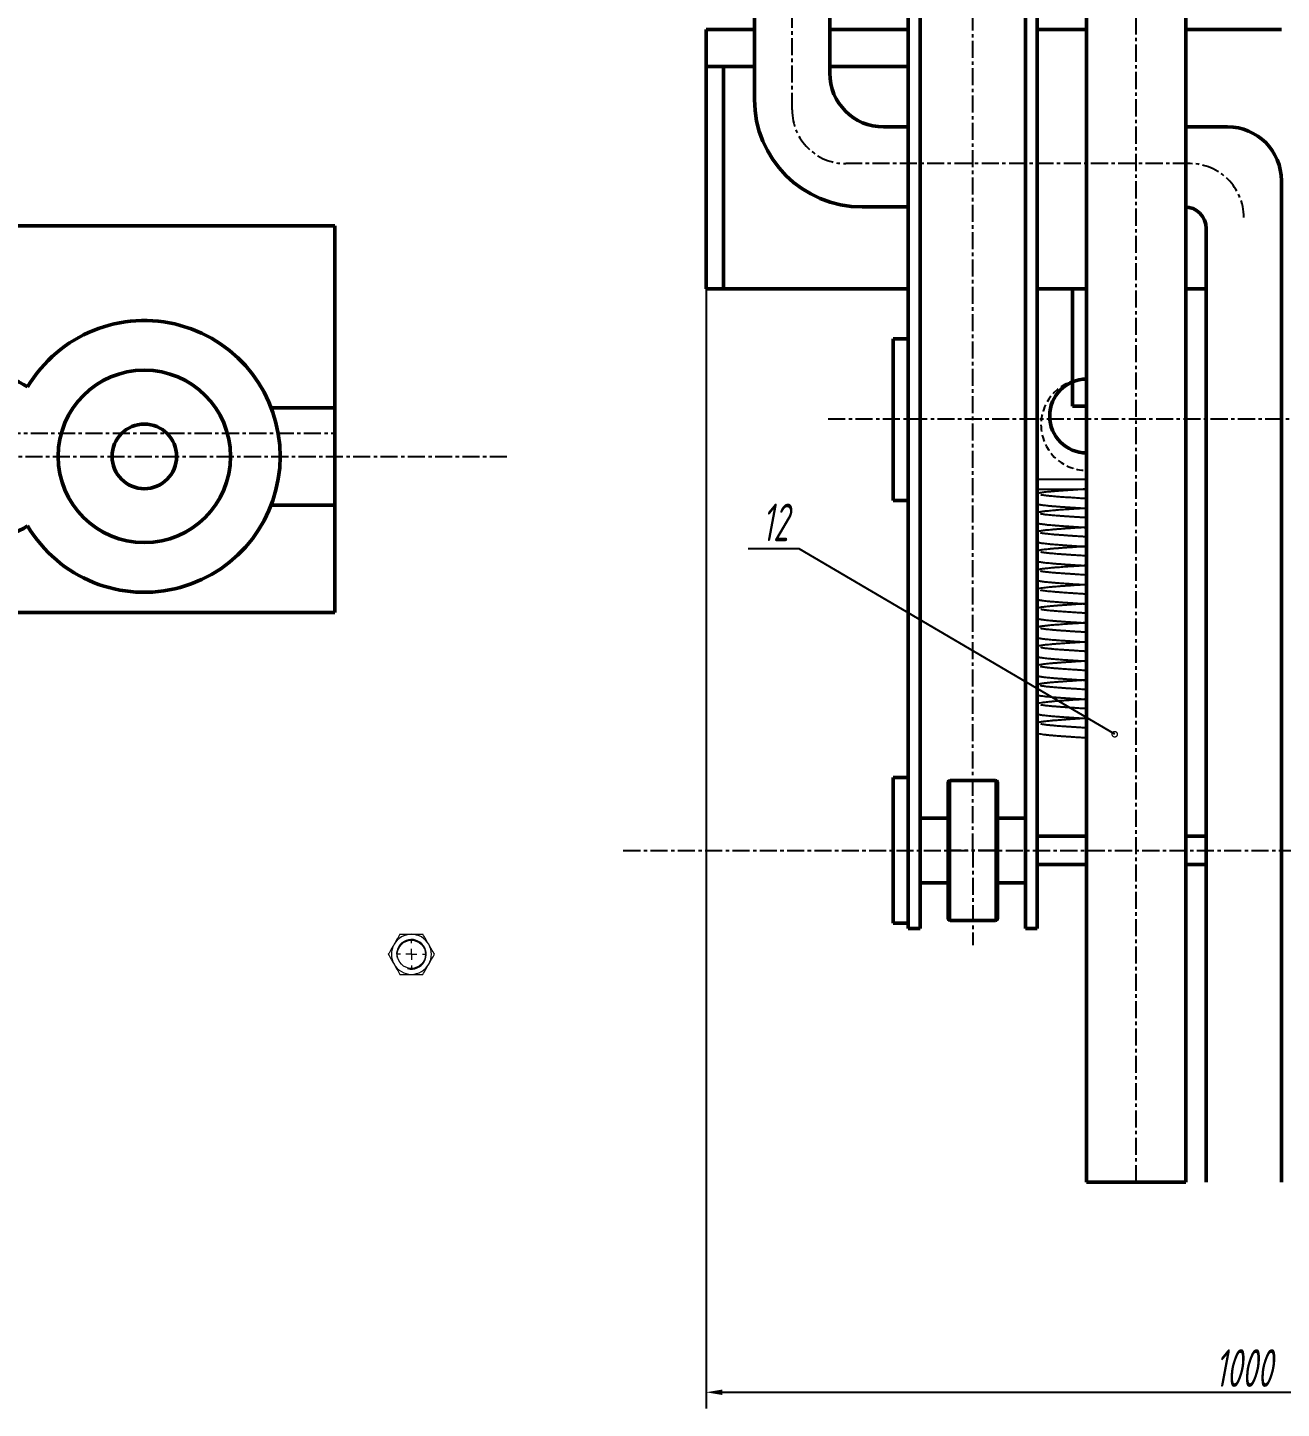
# Model space of a CAD drawing. Header units: millimetres. Extents: x 1573 to 2762, y 56 to 897.
# Drawn here: x 2359.7 to 2592.8, y 390.7 to 647.4 of the extents above; entities that cross this region are included whole.
import ezdxf
from ezdxf import colors
from ezdxf.entities.mleader import LeaderData, LeaderLine
from ezdxf.math import Vec2, Vec3

# ---------------------------------------------------------------- set-up
doc = ezdxf.new("R2010")
doc.units = ezdxf.units.MM
doc.header["$LTSCALE"] = 0.1
for name, pattern in [('CENTER', [50.8, 31.75, -6.35, 6.35, -6.35]), ('DASHED', [19.05, 12.7, -6.35]), ('PHANTOM', [63.5, 31.75, -6.35, 6.35, -6.35, 6.35, -6.35])]:
    doc.linetypes.add(name, pattern=pattern)
for name, color, linetype, lineweight in [('双点划线', 5, 'PHANTOM', 25), ('点画线', 1, 'CENTER', 25), ('粗实线', 7, 'Continuous', 50), ('细实线', 3, 'Continuous', 25), ('虚线', 2, 'DASHED', 25)]:
    doc.layers.add(name, color=color, linetype=linetype, lineweight=lineweight)
doc.styles.add('字母数字', font='gbeitc.shx', dxfattribs={"width": 0.7, "height": 7})
doc.dimstyles.new('线性', dxfattribs={"dimtxt": 7, "dimasz": 3, "dimexe": 3, "dimexo": 0, "dimgap": 1, "dimtad": 1, "dimdec": 0, "dimlfac": 5, "dimdsep": 46, "dimtxsty": '字母数字', "dimcen": 2.5, "dimadec": 0, "dimazin": 0, "dimtfac": 1, "dimtdec": 0, "dimtmove": 0, "dimatfit": 3, "dimfxl": 1, "dimarcsym": 0})

# ---------------------------------------------------------------- blocks, each defined once
blk = doc.blocks.new('SW_CENTERMARKSYMBOL_0')
at = {"color": 0, "linetype": 'Continuous', "lineweight": 0}
for p, q in [((0, 25), (0, 32.5)), ((-25, 0), (-32.5, 0)), ((0, 0), (-12.5, 0)), ((0, 0), (0, 12.5)), ((0, 0), (0, -12.5)), ((0, 0), (12.5, 0)), ((25, 0), (32.5, 0)), ((0, -25), (0, -32.5))]:
    blk.add_line(p, q, dxfattribs=at)
blk = doc.blocks.new('*D265')
at = {"layer": 'Defpoints', "color": 0, "transparency": 16777216}
for p in [(2485.85, 598.82), (2685.85, 598.82), (2685.85, 393.7)]:
    blk.add_point(p, dxfattribs=at)
at = {"layer": '细实线', "color": 0, "lineweight": -2, "transparency": 16777216}
for p, q in [((2485.85, 598.82), (2485.85, 390.7)), ((2685.85, 598.82), (2685.85, 390.7)), ((2488.85, 393.7), (2682.85, 393.7))]:
    blk.add_line(p, q, dxfattribs=at)
at = {"layer": '细实线', "color": 0, "transparency": 16777216}
for points in [[(2488.85, 394.2), (2488.85, 393.2), (2485.85, 393.7)], [(2682.85, 394.2), (2682.85, 393.2), (2685.85, 393.7)]]:
    blk.add_solid(points, dxfattribs=at)
at = {"layer": '细实线', "color": 0, "transparency": 16777216, "insert": (2585.85, 398.2), "char_height": 7, "attachment_point": 5, "style": '字母数字'}
blk.add_mtext('1000', dxfattribs=at)
blk = doc.blocks.new('_DotSmall')
at = {"color": 0, "linetype": 'ByBlock', "lineweight": 15, "const_width": 0.5}
blk.add_lwpolyline([(-0.0625, 0, 1), (0.0625, 0, 1)], format="xyb", close=True, dxfattribs=at)

msp = doc.modelspace()

# ---------------------------------------------------------------- linework, layer by layer
at = {"color": 7, "linetype": 'Continuous', "lineweight": 50}
for p, q in [((2530.85, 507), (2530.85, 481.84)), ((2539.63, 507.42), (2531.27, 507.42)), ((2540.05, 507), (2540.05, 481.84)), ((2531.27, 481.42), (2539.63, 481.42))]:
    msp.add_line(p, q, dxfattribs=at)
at = {"color": 8, "linetype": 'Continuous', "lineweight": 25}
for p, q in [((2531.27, 507.42), (2531.27, 481.42)), ((2539.63, 507.42), (2539.63, 481.42))]:
    msp.add_line(p, q, dxfattribs=at)
at = {"color": 7, "linetype": 'Continuous', "lineweight": 15}
msp.add_circle((2431.05, 475.11), 2.62, dxfattribs=at)
at = {"color": 7, "linetype": 'Continuous', "lineweight": 50}
for centre, start, end in [((2531.27, 507), 90, 180), ((2539.63, 507), 0, 90), ((2531.27, 481.84), 180, 270), ((2539.63, 481.84), 270, 0)]:
    msp.add_arc(centre, 0.42, start, end, dxfattribs=at)
at = {"color": 7, "linetype": 'Continuous', "lineweight": 15}
for start, end in [(90, 150), (30, 90), (150, 210), (330, 30), (210, 270), (270, 330)]:
    msp.add_arc((2431.05, 475.11), 3.72, start, end, dxfattribs=at)
at = {"color": 7, "linetype": 'Continuous', "lineweight": 0}
msp.add_arc((2431.05, 475.11), 2.75, 255, 195, dxfattribs=at)
at = {"color": 2, "linetype": 'Continuous', "lineweight": 25}
for points in [[(2547.59, 563.38), (2547.54, 563.38), (2547.49, 563.37), (2547.45, 563.36)], [(2547.45, 561.59), (2547.49, 561.59), (2547.54, 561.58), (2547.59, 561.58)], [(2556.56, 561.58), (2556.58, 561.58), (2556.6, 561.58), (2556.62, 561.58)], [(2556.56, 515.38), (2556.58, 515.38), (2556.6, 515.38), (2556.62, 515.38)]]:
    msp.add_open_spline(points, degree=3, dxfattribs=at)
for points, knots in [([(2556.62, 563.38), (2556.35, 563.38), (2555.83, 563.38), (2555.09, 563.38), (2554.31, 563.38), (2553.51, 563.38), (2552.78, 563.38), (2552.19, 563.38), (2551.74, 563.38), (2551.36, 563.38), (2551.03, 563.38), (2550.71, 563.38), (2550.37, 563.38), (2550, 563.38), (2549.61, 563.38), (2549.2, 563.38), (2548.83, 563.38), (2548.49, 563.38), (2548.2, 563.38), (2547.95, 563.38), (2547.75, 563.38), (2547.62, 563.38), (2547.6, 563.38), (2547.59, 563.38)], [0, 0, 0, 0, 0.0570786, 0.1099741, 0.1589442, 0.2260445, 0.2856692, 0.3278986, 0.3652546, 0.3977387, 0.4253508, 0.4525965, 0.4848292, 0.5220607, 0.5642951, 0.6115327, 0.6637707, 0.7111266, 0.7619554, 0.8162583, 0.8740339, 0.9352816, 1, 1, 1, 1]), ([(2556.54, 561.58), (2556.31, 561.57), (2555.88, 561.54), (2555.25, 561.5), (2554.64, 561.46), (2554.02, 561.42), (2553.37, 561.38), (2552.69, 561.33), (2552, 561.28), (2551.29, 561.23), (2550.58, 561.17), (2549.92, 561.11), (2549.32, 561.06), (2548.82, 561), (2548.41, 560.95), (2548.09, 560.9), (2547.83, 560.85), (2547.63, 560.8), (2547.52, 560.77), (2547.45, 560.75), (2547.45, 560.75)], [0, 0, 0, 0, 0.0158143, 0.0310222, 0.0456127, 0.0606029, 0.0768282, 0.0943031, 0.1130438, 0.1330509, 0.1543222, 0.1768647, 0.1991841, 0.2198384, 0.2388298, 0.2561577, 0.2718211, 0.2858207, 0.2988815, 0.2995407, 0.2995407, 0.2995407, 0.2995407]), ([(2547.59, 561.58), (2547.6, 561.58), (2547.61, 561.58), (2547.71, 561.58), (2547.86, 561.58), (2548.04, 561.58), (2548.24, 561.58), (2548.48, 561.58), (2548.74, 561.58), (2549.01, 561.58), (2549.27, 561.58), (2549.52, 561.58), (2549.78, 561.58), (2550.09, 561.58), (2550.46, 561.58), (2550.91, 561.58), (2551.45, 561.58), (2552.03, 561.58), (2552.66, 561.58), (2553.32, 561.58), (2554.04, 561.58), (2554.84, 561.58), (2555.69, 561.58), (2556.27, 561.58), (2556.56, 561.58)], [0, 0, 0, 0, 0.056014, 0.108639, 0.157873, 0.203716, 0.246167, 0.285225, 0.327616, 0.365125, 0.39775, 0.425493, 0.452836, 0.485187, 0.522555, 0.564948, 0.612388, 0.664865, 0.712393, 0.763345, 0.817919, 0.876177, 0.936996, 1, 1, 1, 1]), ([(2556.62, 559.81), (2556.53, 559.81), (2556.36, 559.82), (2556.07, 559.84), (2555.72, 559.86), (2555.29, 559.89), (2554.78, 559.92), (2554.23, 559.96), (2553.65, 560), (2553.07, 560.04), (2552.46, 560.08), (2551.86, 560.12), (2551.31, 560.16), (2550.76, 560.21), (2550.21, 560.25), (2549.72, 560.3), (2549.32, 560.34), (2549.04, 560.37), (2548.85, 560.4), (2548.71, 560.42), (2548.57, 560.44), (2548.43, 560.46), (2548.28, 560.48), (2548.17, 560.5), (2548.1, 560.52), (2548.09, 560.52), (2548.09, 560.52)], [0.7010962, 0.7010962, 0.7010962, 0.7010962, 0.7073203, 0.7136295, 0.7219953, 0.7324154, 0.7448868, 0.7594066, 0.7730699, 0.7881507, 0.8046448, 0.8216121, 0.8375658, 0.8524901, 0.8729436, 0.891087, 0.9069258, 0.920466, 0.928219, 0.9349606, 0.9425805, 0.9525473, 0.9648342, 0.9794014, 0.9912658, 1, 1, 1, 1]), ([(2547.45, 558.84), (2547.45, 558.84), (2547.5, 558.82), (2547.6, 558.79), (2547.73, 558.76), (2547.83, 558.74), (2547.9, 558.72), (2548.03, 558.7), (2548.22, 558.67), (2548.53, 558.63), (2548.92, 558.58), (2549.44, 558.52), (2550.05, 558.46), (2550.73, 558.4), (2551.45, 558.35), (2552.19, 558.29), (2552.95, 558.24), (2553.71, 558.19), (2554.46, 558.14), (2555.11, 558.1), (2555.61, 558.07), (2555.97, 558.04), (2556.26, 558.03), (2556.47, 558.01), (2556.58, 558.01), (2556.62, 558)], [0.4077428, 0.4077428, 0.4077428, 0.4077428, 0.4078648, 0.4172353, 0.4246153, 0.4300915, 0.4351067, 0.4407669, 0.4540167, 0.4698324, 0.4882068, 0.5091348, 0.5317376, 0.5537907, 0.5751884, 0.5959379, 0.6160452, 0.6355126, 0.6543423, 0.6722247, 0.6824009, 0.6909352, 0.6978283, 0.7030809, 0.705977, 0.705977, 0.705977, 0.705977]), ([(2556.37, 558.02), (2556.3, 558.02), (2556.13, 558), (2555.83, 557.99), (2555.45, 557.96), (2554.99, 557.93), (2554.45, 557.9), (2553.83, 557.86), (2553.19, 557.81), (2552.54, 557.77), (2551.93, 557.73), (2551.27, 557.68), (2550.61, 557.63), (2549.99, 557.57), (2549.49, 557.52), (2549.09, 557.48), (2548.78, 557.45), (2548.56, 557.42), (2548.4, 557.4), (2548.26, 557.37), (2548.09, 557.35), (2547.9, 557.31), (2547.7, 557.27), (2547.55, 557.23), (2547.47, 557.2), (2547.45, 557.2)], [0, 0, 0, 0, 0.0049748, 0.0120888, 0.0212713, 0.0325246, 0.0458513, 0.0612541, 0.0787361, 0.0948977, 0.1121608, 0.128675, 0.1515243, 0.1720688, 0.190303, 0.2062219, 0.2198203, 0.2310926, 0.2369553, 0.2442829, 0.2532594, 0.2639067, 0.2762537, 0.290079, 0.2951228, 0.2951228, 0.2951228, 0.2951228]), ([(2556.62, 556.26), (2556.49, 556.27), (2556.09, 556.29), (2555.47, 556.33), (2554.75, 556.38), (2554.04, 556.42), (2553.3, 556.47), (2552.53, 556.52), (2551.75, 556.58), (2551.06, 556.63), (2550.49, 556.68), (2550.03, 556.72), (2549.57, 556.77), (2549.13, 556.81), (2548.75, 556.86), (2548.47, 556.9), (2548.29, 556.93), (2548.18, 556.96), (2548.11, 556.97), (2548.07, 556.98), (2548.07, 556.98), (2548.07, 556.98)], [0.7043422, 0.7043422, 0.7043422, 0.7043422, 0.7141143, 0.7331912, 0.7492057, 0.7666778, 0.7856036, 0.8059764, 0.8277878, 0.8510318, 0.8673168, 0.88333, 0.8984813, 0.9195868, 0.9387583, 0.9559979, 0.9713094, 0.9804518, 0.9887456, 0.9964786, 1, 1, 1, 1]), ([(2547.45, 555.29), (2547.48, 555.28), (2547.59, 555.25), (2547.81, 555.19), (2548.11, 555.14), (2548.42, 555.09), (2548.77, 555.04), (2549.15, 555), (2549.63, 554.95), (2550.2, 554.9), (2550.87, 554.84), (2551.57, 554.79), (2552.25, 554.74), (2552.89, 554.69), (2553.59, 554.65), (2554.31, 554.6), (2555.01, 554.55), (2555.62, 554.52), (2556.15, 554.48), (2556.47, 554.46), (2556.62, 554.45), (2556.62, 554.45)], [0.402821, 0.402821, 0.402821, 0.402821, 0.4102423, 0.4288636, 0.4469737, 0.4649217, 0.4798809, 0.4965088, 0.5148038, 0.5347628, 0.5563812, 0.5796551, 0.5960963, 0.6132749, 0.6309104, 0.6503389, 0.6674882, 0.6823635, 0.694968, 0.7053037, 0.7056231, 0.7056231, 0.7056231, 0.7056231]), ([(2556.37, 554.47), (2556.34, 554.47), (2556.21, 554.46), (2555.95, 554.44), (2555.52, 554.42), (2554.99, 554.38), (2554.31, 554.34), (2553.54, 554.29), (2552.75, 554.24), (2552.01, 554.18), (2551.27, 554.13), (2550.56, 554.07), (2549.88, 554.01), (2549.31, 553.96), (2548.82, 553.9), (2548.39, 553.85), (2548.07, 553.79), (2547.82, 553.75), (2547.64, 553.7), (2547.52, 553.67), (2547.46, 553.65), (2547.45, 553.65)], [0, 0, 0, 0, 0.0018005, 0.0090031, 0.0192508, 0.0322658, 0.0480508, 0.0688988, 0.0895661, 0.1093917, 0.1283753, 0.1523722, 0.1748716, 0.1958713, 0.2157044, 0.2355105, 0.2554202, 0.2674354, 0.2795148, 0.2916708, 0.2939246, 0.2939246, 0.2939246, 0.2939246]), ([(2556.62, 552.71), (2556.61, 552.71), (2556.55, 552.71), (2556.41, 552.72), (2556.16, 552.74), (2555.82, 552.76), (2555.38, 552.79), (2554.84, 552.82), (2554.22, 552.86), (2553.52, 552.91), (2552.79, 552.96), (2552.06, 553.01), (2551.4, 553.06), (2550.75, 553.11), (2550.13, 553.16), (2549.56, 553.22), (2549.08, 553.27), (2548.7, 553.32), (2548.4, 553.36), (2548.22, 553.4), (2548.13, 553.41), (2548.09, 553.43), (2548.1, 553.42), (2548.1, 553.42)], [0.7034258, 0.7034258, 0.7034258, 0.7034258, 0.7042571, 0.7080295, 0.7133548, 0.7218514, 0.7326435, 0.7457282, 0.7611027, 0.7780968, 0.7987401, 0.8185255, 0.8374524, 0.8555226, 0.8782799, 0.8995152, 0.9194419, 0.9392274, 0.959025, 0.978805, 0.9886848, 0.9985201, 1, 1, 1, 1]), ([(2547.45, 551.74), (2547.49, 551.73), (2547.58, 551.7), (2547.76, 551.66), (2547.99, 551.61), (2548.29, 551.56), (2548.67, 551.51), (2549.14, 551.45), (2549.73, 551.39), (2550.34, 551.34), (2550.95, 551.29), (2551.51, 551.24), (2552.15, 551.2), (2552.86, 551.15), (2553.62, 551.09), (2554.32, 551.05), (2554.95, 551.01), (2555.5, 550.97), (2555.98, 550.94), (2556.34, 550.92), (2556.55, 550.91), (2556.62, 550.9)], [0.4013003, 0.4013003, 0.4013003, 0.4013003, 0.4106521, 0.4238916, 0.4388919, 0.4556486, 0.4741578, 0.4944173, 0.5164302, 0.5401983, 0.5570054, 0.5735056, 0.5890772, 0.6106955, 0.63024, 0.6477167, 0.6631314, 0.6764895, 0.6877993, 0.6972975, 0.7025798, 0.7025798, 0.7025798, 0.7025798]), ([(2556.37, 550.92), (2556.35, 550.92), (2556.25, 550.91), (2556.08, 550.9), (2555.89, 550.89), (2555.72, 550.88), (2555.53, 550.87), (2555.26, 550.85), (2554.89, 550.83), (2554.44, 550.8), (2553.94, 550.76), (2553.41, 550.73), (2552.82, 550.69), (2552.17, 550.64), (2551.46, 550.59), (2550.75, 550.54), (2550.07, 550.48), (2549.45, 550.42), (2548.93, 550.36), (2548.5, 550.31), (2548.18, 550.26), (2547.94, 550.22), (2547.76, 550.18), (2547.61, 550.15), (2547.51, 550.12), (2547.45, 550.1), (2547.45, 550.1)], [0, 0, 0, 0, 0.001203, 0.0073297, 0.0118728, 0.0151669, 0.019599, 0.0256368, 0.0350025, 0.0464726, 0.0589001, 0.072113, 0.0861134, 0.1047226, 0.12457, 0.1456626, 0.1680079, 0.1907333, 0.211861, 0.2313219, 0.2491184, 0.2621573, 0.2741293, 0.2850334, 0.295513, 0.2966725, 0.2966725, 0.2966725, 0.2966725]), ([(2556.62, 549.16), (2556.6, 549.16), (2556.49, 549.17), (2556.24, 549.18), (2555.85, 549.21), (2555.38, 549.23), (2554.85, 549.27), (2554.27, 549.31), (2553.62, 549.35), (2552.91, 549.4), (2552.19, 549.45), (2551.5, 549.5), (2550.9, 549.55), (2550.39, 549.59), (2549.95, 549.63), (2549.6, 549.66), (2549.33, 549.69), (2549.11, 549.72), (2548.94, 549.74), (2548.79, 549.76), (2548.65, 549.78), (2548.51, 549.8), (2548.36, 549.82), (2548.22, 549.85), (2548.13, 549.86), (2548.09, 549.87), (2548.09, 549.87), (2548.09, 549.87)], [0.7011502, 0.7011502, 0.7011502, 0.7011502, 0.702443, 0.7094594, 0.7186146, 0.7309816, 0.7431847, 0.7574365, 0.7737331, 0.7920699, 0.8123183, 0.83203, 0.8502572, 0.8670035, 0.8822716, 0.8960633, 0.9064304, 0.915775, 0.9240991, 0.9314041, 0.9381232, 0.946783, 0.9577776, 0.9710755, 0.986594, 0.9975353, 1, 1, 1, 1]), ([(2547.45, 548.19), (2547.5, 548.17), (2547.6, 548.14), (2547.74, 548.11), (2547.86, 548.08), (2548, 548.06), (2548.19, 548.02), (2548.46, 547.98), (2548.82, 547.94), (2549.3, 547.88), (2549.89, 547.83), (2550.56, 547.77), (2551.27, 547.71), (2552.01, 547.66), (2552.77, 547.6), (2553.48, 547.55), (2554.14, 547.51), (2554.74, 547.47), (2555.29, 547.44), (2555.77, 547.41), (2556.14, 547.38), (2556.41, 547.37), (2556.55, 547.36), (2556.62, 547.35), (2556.62, 547.35)], [0.4053225, 0.4053225, 0.4053225, 0.4053225, 0.4148949, 0.4230499, 0.42893, 0.4385056, 0.4500842, 0.46366, 0.4815028, 0.5019086, 0.5244686, 0.5467672, 0.5684082, 0.5893959, 0.6097363, 0.6294332, 0.644732, 0.6596232, 0.6735248, 0.6851034, 0.6943082, 0.7001669, 0.7043791, 0.7047607, 0.7047607, 0.7047607, 0.7047607]), ([(2556.37, 547.37), (2556.36, 547.37), (2556.27, 547.36), (2556.08, 547.35), (2555.76, 547.33), (2555.37, 547.31), (2554.92, 547.28), (2554.43, 547.25), (2553.92, 547.21), (2553.36, 547.18), (2552.76, 547.14), (2552.14, 547.09), (2551.46, 547.04), (2550.78, 546.99), (2550.13, 546.93), (2549.6, 546.88), (2549.21, 546.84), (2548.94, 546.81), (2548.74, 546.79), (2548.58, 546.77), (2548.43, 546.75), (2548.27, 546.73), (2548.09, 546.7), (2547.91, 546.66), (2547.73, 546.63), (2547.58, 546.59), (2547.49, 546.56), (2547.45, 546.55)], [0, 0, 0, 0, 0.0005717, 0.0062565, 0.013792, 0.0233964, 0.0350713, 0.0463847, 0.0591406, 0.0733416, 0.0889901, 0.1060497, 0.1229264, 0.1463195, 0.1674116, 0.1861944, 0.2026607, 0.2123497, 0.2210054, 0.2286265, 0.2353821, 0.2436159, 0.2540965, 0.2634531, 0.2741134, 0.2860942, 0.2951293, 0.2951293, 0.2951293, 0.2951293]), ([(2547.45, 544.64), (2547.49, 544.63), (2547.58, 544.6), (2547.73, 544.56), (2547.92, 544.52), (2548.14, 544.48), (2548.39, 544.44), (2548.69, 544.4), (2549.06, 544.36), (2549.51, 544.31), (2550.05, 544.26), (2550.7, 544.21), (2551.37, 544.15), (2552.03, 544.1), (2552.66, 544.06), (2553.31, 544.02), (2553.97, 543.97), (2554.59, 543.93), (2555.15, 543.9), (2555.65, 543.86), (2556.09, 543.84), (2556.41, 543.82), (2556.58, 543.81), (2556.62, 543.8)], [0.4028273, 0.4028273, 0.4028273, 0.4028273, 0.4125724, 0.423767, 0.4347698, 0.4482823, 0.4616411, 0.4762064, 0.4924409, 0.5103411, 0.529905, 0.5511302, 0.5740142, 0.5901945, 0.6071109, 0.6247418, 0.6416566, 0.6569877, 0.6707373, 0.6829071, 0.6934989, 0.7025145, 0.7056619, 0.7056619, 0.7056619, 0.7056619]), ([(2556.62, 545.61), (2556.55, 545.61), (2556.3, 545.63), (2555.83, 545.66), (2555.22, 545.7), (2554.54, 545.74), (2553.83, 545.79), (2553.08, 545.84), (2552.3, 545.89), (2551.51, 545.95), (2550.84, 546), (2550.28, 546.05), (2549.84, 546.09), (2549.41, 546.13), (2549.01, 546.18), (2548.66, 546.22), (2548.4, 546.26), (2548.24, 546.29), (2548.15, 546.31), (2548.08, 546.33), (2548.07, 546.33), (2548.07, 546.33)], [0.7043939, 0.7043939, 0.7043939, 0.7043939, 0.7093162, 0.7228324, 0.7378194, 0.7542675, 0.7721721, 0.7915279, 0.8123305, 0.834572, 0.858244, 0.8745925, 0.8902286, 0.9050025, 0.9255395, 0.9441379, 0.9608034, 0.9755438, 0.9843069, 0.9922221, 1, 1, 1, 1]), ([(2556.37, 543.82), (2556.35, 543.82), (2556.26, 543.81), (2556.07, 543.8), (2555.76, 543.78), (2555.35, 543.76), (2554.82, 543.72), (2554.22, 543.68), (2553.58, 543.64), (2552.88, 543.59), (2552.18, 543.55), (2551.5, 543.49), (2550.88, 543.45), (2550.27, 543.4), (2549.68, 543.34), (2549.14, 543.29), (2548.6, 543.22), (2548.07, 543.15), (2547.68, 543.07), (2547.5, 543.02), (2547.45, 543)], [0, 0, 0, 0, 0.0011744, 0.0064684, 0.0133486, 0.0236994, 0.0363368, 0.0512633, 0.0681005, 0.0847265, 0.1047488, 0.1239281, 0.1422657, 0.1597629, 0.1817795, 0.2022967, 0.2220534, 0.2518254, 0.2819107, 0.2939193, 0.2939193, 0.2939193, 0.2939193]), ([(2556.62, 542.06), (2556.59, 542.06), (2556.5, 542.06), (2556.32, 542.08), (2556.07, 542.09), (2555.75, 542.11), (2555.37, 542.14), (2554.89, 542.17), (2554.31, 542.2), (2553.66, 542.25), (2553.02, 542.29), (2552.42, 542.33), (2551.74, 542.38), (2551.03, 542.44), (2550.31, 542.5), (2549.71, 542.55), (2549.21, 542.61), (2548.8, 542.65), (2548.5, 542.7), (2548.29, 542.73), (2548.18, 542.75), (2548.12, 542.76), (2548.09, 542.77), (2548.1, 542.77), (2548.1, 542.77)], [0.7034269, 0.7034269, 0.7034269, 0.7034269, 0.7057538, 0.7101883, 0.7162191, 0.7238454, 0.7330661, 0.7438797, 0.7589546, 0.7758793, 0.792535, 0.808642, 0.8242002, 0.8488995, 0.8720731, 0.8937245, 0.9139005, 0.9336703, 0.9534628, 0.9683113, 0.9831483, 0.9905605, 0.9979414, 1, 1, 1, 1]), ([(2547.45, 541.09), (2547.47, 541.08), (2547.56, 541.06), (2547.71, 541.02), (2547.93, 540.97), (2548.21, 540.92), (2548.57, 540.87), (2549.02, 540.81), (2549.58, 540.76), (2550.17, 540.7), (2550.76, 540.65), (2551.31, 540.61), (2551.95, 540.56), (2552.67, 540.51), (2553.44, 540.46), (2554.16, 540.41), (2554.81, 540.37), (2555.38, 540.33), (2555.85, 540.3), (2556.22, 540.28), (2556.46, 540.26), (2556.59, 540.26), (2556.62, 540.25)], [0.4011735, 0.4011735, 0.4011735, 0.4011735, 0.4076534, 0.4204772, 0.4350535, 0.4513881, 0.4694782, 0.4893198, 0.5109112, 0.5342546, 0.5507973, 0.5675881, 0.583487, 0.6055922, 0.6256212, 0.6435834, 0.659484, 0.6733269, 0.6851158, 0.6931662, 0.7001415, 0.7023931, 0.7023931, 0.7023931, 0.7023931]), ([(2556.37, 540.27), (2556.29, 540.26), (2556.15, 540.26), (2555.95, 540.24), (2555.78, 540.23), (2555.6, 540.22), (2555.38, 540.21), (2555.08, 540.19), (2554.73, 540.17), (2554.27, 540.14), (2553.7, 540.1), (2553.03, 540.05), (2552.34, 540.01), (2551.63, 539.95), (2550.92, 539.9), (2550.23, 539.84), (2549.59, 539.78), (2549.04, 539.73), (2548.59, 539.67), (2548.23, 539.62), (2547.95, 539.57), (2547.72, 539.53), (2547.58, 539.49), (2547.48, 539.46), (2547.45, 539.45)], [0, 0, 0, 0, 0.0053304, 0.0104373, 0.0139766, 0.0178377, 0.0233043, 0.0303768, 0.0390559, 0.0489374, 0.0647913, 0.0818732, 0.1001867, 0.1197352, 0.1405247, 0.162564, 0.1854391, 0.2069594, 0.2268129, 0.2450039, 0.2615343, 0.2764037, 0.2896652, 0.2966406, 0.2966406, 0.2966406, 0.2966406]), ([(2556.62, 538.51), (2556.57, 538.51), (2556.42, 538.52), (2556.17, 538.54), (2555.82, 538.56), (2555.41, 538.58), (2554.92, 538.61), (2554.35, 538.65), (2553.75, 538.69), (2553.13, 538.73), (2552.53, 538.77), (2551.93, 538.82), (2551.37, 538.86), (2550.88, 538.9), (2550.38, 538.94), (2549.91, 538.98), (2549.47, 539.03), (2549.13, 539.06), (2548.9, 539.09), (2548.72, 539.12), (2548.59, 539.14), (2548.46, 539.15), (2548.34, 539.17), (2548.24, 539.19), (2548.15, 539.21), (2548.1, 539.22), (2548.09, 539.22), (2548.09, 539.22)], [0.7011711, 0.7011711, 0.7011711, 0.7011711, 0.7046279, 0.7118485, 0.7196748, 0.7295568, 0.7414921, 0.7554768, 0.7715061, 0.7864233, 0.8027553, 0.8197933, 0.8358693, 0.8509141, 0.8649292, 0.8840232, 0.9008134, 0.9153028, 0.9274959, 0.9343517, 0.9417064, 0.9514013, 0.9601986, 0.9702878, 0.9816499, 0.9933414, 1, 1, 1, 1]), ([(2547.45, 537.54), (2547.45, 537.54), (2547.51, 537.52), (2547.61, 537.49), (2547.74, 537.46), (2547.83, 537.44), (2547.94, 537.42), (2548.11, 537.39), (2548.37, 537.35), (2548.72, 537.3), (2549.18, 537.25), (2549.75, 537.19), (2550.4, 537.13), (2551.1, 537.07), (2551.83, 537.02), (2552.59, 536.96), (2553.35, 536.91), (2554.11, 536.86), (2554.78, 536.82), (2555.32, 536.79), (2555.72, 536.76), (2556.06, 536.74), (2556.33, 536.72), (2556.51, 536.71), (2556.6, 536.7), (2556.62, 536.7)], [0.4053263, 0.4053263, 0.4053263, 0.4053263, 0.4059979, 0.4152937, 0.4225981, 0.4280085, 0.4330771, 0.4451552, 0.4598154, 0.4770503, 0.4968512, 0.5190975, 0.5415505, 0.5633469, 0.5844907, 0.6049842, 0.6248318, 0.6440403, 0.6626132, 0.6740036, 0.6837445, 0.6918366, 0.698281, 0.7030786, 0.7047709, 0.7047709, 0.7047709, 0.7047709]), ([(2556.37, 536.72), (2556.34, 536.72), (2556.24, 536.71), (2556.02, 536.7), (2555.69, 536.68), (2555.28, 536.65), (2554.78, 536.62), (2554.2, 536.58), (2553.6, 536.54), (2552.98, 536.5), (2552.36, 536.46), (2551.76, 536.41), (2551.2, 536.37), (2550.7, 536.33), (2550.2, 536.29), (2549.71, 536.25), (2549.27, 536.2), (2548.92, 536.16), (2548.67, 536.13), (2548.51, 536.11), (2548.38, 536.09), (2548.23, 536.07), (2548.06, 536.04), (2547.86, 536.01), (2547.67, 535.96), (2547.53, 535.92), (2547.46, 535.9), (2547.45, 535.9)], [0, 0, 0, 0, 0.0016855, 0.0076181, 0.0155739, 0.0255985, 0.037694, 0.0518637, 0.0681117, 0.0832438, 0.099825, 0.1170255, 0.133244, 0.1484398, 0.1626112, 0.1819406, 0.1989561, 0.2136511, 0.2260203, 0.2320427, 0.2380604, 0.2456666, 0.2549296, 0.2658737, 0.2785299, 0.2923617, 0.2951534, 0.2951534, 0.2951534, 0.2951534]), ([(2547.45, 533.99), (2547.45, 533.99), (2547.52, 533.97), (2547.64, 533.93), (2547.85, 533.88), (2548.08, 533.84), (2548.32, 533.8), (2548.61, 533.76), (2548.96, 533.72), (2549.39, 533.68), (2549.92, 533.62), (2550.54, 533.57), (2551.19, 533.52), (2551.82, 533.47), (2552.43, 533.43), (2553.12, 533.38), (2553.86, 533.33), (2554.6, 533.28), (2555.27, 533.24), (2555.85, 533.2), (2556.29, 533.17), (2556.54, 533.16), (2556.62, 533.15)], [0.4028923, 0.4028923, 0.4028923, 0.4028923, 0.403449, 0.4176417, 0.4315083, 0.4450891, 0.458422, 0.4725897, 0.4884291, 0.5059354, 0.5251042, 0.5459333, 0.5684233, 0.5843419, 0.6009964, 0.6183858, 0.6391096, 0.6576109, 0.6738354, 0.687786, 0.6994659, 0.7056414, 0.7056414, 0.7056414, 0.7056414]), ([(2556.62, 534.96), (2556.62, 534.96), (2556.37, 534.97), (2555.84, 535.01), (2555.09, 535.05), (2554.34, 535.1), (2553.61, 535.15), (2552.85, 535.2), (2552.07, 535.26), (2551.28, 535.32), (2550.53, 535.38), (2549.87, 535.44), (2549.32, 535.49), (2548.89, 535.54), (2548.57, 535.59), (2548.34, 535.62), (2548.2, 535.65), (2548.12, 535.67), (2548.07, 535.68), (2548.07, 535.68), (2548.07, 535.68)], [0.7042929, 0.7042929, 0.7042929, 0.7042929, 0.7045862, 0.7221913, 0.7424195, 0.759297, 0.7776287, 0.7974089, 0.8186338, 0.8412965, 0.8653865, 0.8892237, 0.911125, 0.9310873, 0.9491118, 0.9652055, 0.9793778, 0.9877647, 0.9954857, 1, 1, 1, 1]), ([(2556.37, 533.17), (2556.36, 533.17), (2556.26, 533.16), (2556.05, 533.15), (2555.7, 533.13), (2555.25, 533.1), (2554.71, 533.06), (2554.09, 533.02), (2553.44, 532.98), (2552.81, 532.94), (2552.21, 532.9), (2551.54, 532.85), (2550.82, 532.79), (2550.11, 532.73), (2549.5, 532.67), (2548.99, 532.62), (2548.54, 532.57), (2548.18, 532.51), (2547.89, 532.46), (2547.65, 532.41), (2547.52, 532.37), (2547.45, 532.35), (2547.45, 532.35)], [0, 0, 0, 0, 0.0004918, 0.0067409, 0.0152746, 0.0260943, 0.0392018, 0.0546001, 0.0715499, 0.0880683, 0.1040474, 0.1194869, 0.1440115, 0.1670377, 0.1885654, 0.2086629, 0.228435, 0.2482937, 0.2632736, 0.278351, 0.2935418, 0.293973, 0.293973, 0.293973, 0.293973]), ([(2556.62, 531.41), (2556.62, 531.41), (2556.56, 531.41), (2556.43, 531.42), (2556.21, 531.43), (2555.91, 531.45), (2555.5, 531.48), (2554.99, 531.51), (2554.39, 531.55), (2553.75, 531.59), (2553.05, 531.64), (2552.35, 531.69), (2551.66, 531.74), (2551.05, 531.78), (2550.44, 531.83), (2549.87, 531.89), (2549.34, 531.94), (2548.9, 531.99), (2548.55, 532.04), (2548.29, 532.08), (2548.16, 532.11), (2548.1, 532.12), (2548.1, 532.12), (2548.1, 532.12)], [0.703443, 0.703443, 0.703443, 0.703443, 0.7038683, 0.7075402, 0.712683, 0.7194218, 0.7296134, 0.7420994, 0.7568766, 0.7736857, 0.7904138, 0.810548, 0.8298244, 0.848242, 0.8657997, 0.8878691, 0.908416, 0.9281717, 0.9479578, 0.9677484, 0.9875193, 0.9949253, 1, 1, 1, 1]), ([(2547.45, 530.44), (2547.46, 530.44), (2547.53, 530.41), (2547.66, 530.38), (2547.87, 530.33), (2548.14, 530.28), (2548.48, 530.23), (2548.91, 530.18), (2549.44, 530.12), (2550, 530.07), (2550.57, 530.02), (2551.11, 529.97), (2551.75, 529.92), (2552.48, 529.87), (2553.26, 529.82), (2554, 529.77), (2554.66, 529.73), (2555.25, 529.69), (2555.76, 529.66), (2556.2, 529.63), (2556.47, 529.61), (2556.61, 529.6), (2556.62, 529.6)], [0.4012674, 0.4012674, 0.4012674, 0.4012674, 0.4049227, 0.4173818, 0.431546, 0.4474672, 0.465144, 0.4845751, 0.5057585, 0.5286925, 0.5449603, 0.561849, 0.578082, 0.6006865, 0.621212, 0.6396676, 0.6560596, 0.6703926, 0.6826707, 0.6929833, 0.7015988, 0.7025606, 0.7025606, 0.7025606, 0.7025606]), ([(2556.37, 529.62), (2556.32, 529.62), (2556.2, 529.61), (2556.02, 529.6), (2555.84, 529.59), (2555.67, 529.58), (2555.44, 529.56), (2555.12, 529.54), (2554.71, 529.51), (2554.24, 529.48), (2553.73, 529.45), (2553.15, 529.41), (2552.5, 529.37), (2551.8, 529.32), (2551.09, 529.26), (2550.39, 529.21), (2549.74, 529.15), (2549.16, 529.09), (2548.69, 529.04), (2548.31, 528.98), (2548.01, 528.93), (2547.77, 528.89), (2547.6, 528.85), (2547.49, 528.81), (2547.45, 528.8)], [0, 0, 0, 0, 0.0031348, 0.0088032, 0.0128877, 0.0162802, 0.0211766, 0.0291719, 0.0394809, 0.0514399, 0.0641863, 0.077718, 0.095739, 0.1149964, 0.1354953, 0.1572407, 0.1801081, 0.2020252, 0.222275, 0.2408585, 0.2577769, 0.2730319, 0.286623, 0.2966182, 0.2966182, 0.2966182, 0.2966182]), ([(2547.45, 526.89), (2547.48, 526.88), (2547.56, 526.86), (2547.68, 526.82), (2547.79, 526.8), (2547.9, 526.78), (2548.06, 526.75), (2548.28, 526.71), (2548.55, 526.67), (2548.87, 526.63), (2549.26, 526.59), (2549.73, 526.54), (2550.29, 526.49), (2550.93, 526.44), (2551.66, 526.38), (2552.41, 526.33), (2553.12, 526.28), (2553.78, 526.23), (2554.39, 526.19), (2554.97, 526.16), (2555.5, 526.12), (2555.92, 526.1), (2556.24, 526.08), (2556.46, 526.06), (2556.58, 526.06), (2556.62, 526.05)], [0.4053105, 0.4053105, 0.4053105, 0.4053105, 0.4111361, 0.4193703, 0.425659, 0.4305838, 0.4420501, 0.4560988, 0.4691932, 0.4839331, 0.5003149, 0.5182511, 0.5362884, 0.5582379, 0.5795335, 0.6001796, 0.6201798, 0.6357198, 0.6508511, 0.6655443, 0.678528, 0.6891374, 0.6961661, 0.7015478, 0.7047532, 0.7047532, 0.7047532, 0.7047532]), ([(2556.62, 527.86), (2556.56, 527.86), (2556.43, 527.87), (2556.19, 527.88), (2555.87, 527.9), (2555.47, 527.93), (2555.02, 527.96), (2554.53, 527.99), (2554.02, 528.02), (2553.46, 528.06), (2552.87, 528.1), (2552.26, 528.14), (2551.59, 528.19), (2550.91, 528.24), (2550.28, 528.3), (2549.77, 528.35), (2549.4, 528.38), (2549.14, 528.41), (2548.95, 528.44), (2548.8, 528.46), (2548.66, 528.47), (2548.52, 528.49), (2548.39, 528.52), (2548.28, 528.53), (2548.18, 528.55), (2548.12, 528.57), (2548.08, 528.57), (2548.09, 528.57), (2548.09, 528.57)], [0.7010895, 0.7010895, 0.7010895, 0.7010895, 0.705216, 0.7108974, 0.7184544, 0.7280668, 0.7397322, 0.7510198, 0.7637291, 0.777857, 0.7934003, 0.8103055, 0.8269529, 0.8499847, 0.870701, 0.8891075, 0.9052103, 0.9146692, 0.9231073, 0.930526, 0.9371857, 0.9455761, 0.9563052, 0.9658704, 0.9767174, 0.9886401, 0.9992038, 1, 1, 1, 1]), ([(2556.37, 526.07), (2556.29, 526.06), (2556.08, 526.05), (2555.69, 526.03), (2555.21, 526), (2554.67, 525.96), (2554.08, 525.92), (2553.42, 525.88), (2552.7, 525.83), (2551.97, 525.78), (2551.28, 525.73), (2550.68, 525.68), (2550.16, 525.64), (2549.73, 525.6), (2549.38, 525.56), (2549.1, 525.53), (2548.88, 525.51), (2548.7, 525.48), (2548.54, 525.46), (2548.39, 525.44), (2548.22, 525.42), (2548.04, 525.39), (2547.86, 525.35), (2547.66, 525.31), (2547.53, 525.27), (2547.46, 525.25), (2547.45, 525.25)], [0, 0, 0, 0, 0.0056627, 0.0151665, 0.0279031, 0.0404239, 0.0550197, 0.0716935, 0.0904491, 0.1110252, 0.1307996, 0.1491017, 0.1659277, 0.1812757, 0.1951441, 0.2055689, 0.2149619, 0.2233211, 0.2306452, 0.2375438, 0.2464235, 0.2556216, 0.2664315, 0.2788829, 0.2924247, 0.295147, 0.295147, 0.295147, 0.295147]), ([(2556.62, 524.31), (2556.44, 524.32), (2556.07, 524.34), (2555.48, 524.38), (2554.83, 524.42), (2554.13, 524.47), (2553.39, 524.51), (2552.62, 524.57), (2551.93, 524.62), (2551.33, 524.66), (2550.82, 524.7), (2550.25, 524.75), (2549.69, 524.8), (2549.18, 524.86), (2548.79, 524.91), (2548.5, 524.95), (2548.29, 524.98), (2548.16, 525.01), (2548.09, 525.02), (2548.06, 525.04), (2548.07, 525.03), (2548.07, 525.03)], [0.7043448, 0.7043448, 0.7043448, 0.7043448, 0.7170777, 0.7314637, 0.7473109, 0.764616, 0.7833743, 0.803579, 0.8252237, 0.8404547, 0.8563218, 0.8726765, 0.895937, 0.9172628, 0.9366555, 0.9541158, 0.969648, 0.9832625, 0.9912814, 0.9991863, 1, 1, 1, 1]), ([(2547.45, 523.34), (2547.46, 523.34), (2547.53, 523.31), (2547.65, 523.28), (2547.84, 523.24), (2548.1, 523.19), (2548.44, 523.14), (2548.83, 523.09), (2549.28, 523.04), (2549.78, 522.99), (2550.38, 522.93), (2551.09, 522.87), (2551.91, 522.81), (2552.74, 522.75), (2553.51, 522.7), (2554.15, 522.66), (2554.76, 522.62), (2555.3, 522.59), (2555.79, 522.56), (2556.21, 522.53), (2556.48, 522.51), (2556.61, 522.5), (2556.62, 522.5)], [0.402882, 0.402882, 0.402882, 0.402882, 0.4072315, 0.4178437, 0.4282727, 0.4464098, 0.4643294, 0.4845458, 0.5016579, 0.5204353, 0.5408737, 0.5629708, 0.5867251, 0.6121362, 0.629793, 0.6462485, 0.6611201, 0.6744109, 0.6861233, 0.696259, 0.7048192, 0.7056506, 0.7056506, 0.7056506, 0.7056506]), ([(2556.37, 522.52), (2556.34, 522.52), (2556.23, 522.51), (2555.99, 522.5), (2555.61, 522.47), (2555.14, 522.44), (2554.59, 522.41), (2553.96, 522.37), (2553.26, 522.32), (2552.53, 522.27), (2551.81, 522.22), (2551.16, 522.17), (2550.52, 522.12), (2549.9, 522.06), (2549.33, 522.01), (2548.76, 521.94), (2548.2, 521.87), (2547.77, 521.79), (2547.55, 521.73), (2547.46, 521.7), (2547.45, 521.7)], [0, 0, 0, 0, 0.0015835, 0.0082978, 0.0172968, 0.0285824, 0.0421567, 0.0580219, 0.0749586, 0.0953761, 0.1149524, 0.1336868, 0.1515774, 0.1741128, 0.1951488, 0.2149872, 0.2447068, 0.27471, 0.2898788, 0.2937672, 0.2937672, 0.2937672, 0.2937672]), ([(2556.62, 520.76), (2556.62, 520.76), (2556.55, 520.76), (2556.38, 520.77), (2556.07, 520.79), (2555.65, 520.82), (2555.11, 520.85), (2554.43, 520.9), (2553.67, 520.95), (2552.87, 521), (2552.14, 521.05), (2551.41, 521.11), (2550.69, 521.16), (2550.03, 521.22), (2549.48, 521.28), (2549.01, 521.33), (2548.64, 521.38), (2548.38, 521.42), (2548.21, 521.45), (2548.13, 521.46), (2548.09, 521.47), (2548.09, 521.47), (2548.09, 521.47)], [0.7047944, 0.7047944, 0.7047944, 0.7047944, 0.7050827, 0.7098774, 0.7170345, 0.7272361, 0.740201, 0.7559256, 0.7767214, 0.7973677, 0.8171591, 0.8360959, 0.8600125, 0.8824122, 0.9032949, 0.9230308, 0.9427266, 0.962429, 0.9771962, 0.9919416, 0.9992656, 1, 1, 1, 1]), ([(2547.45, 519.79), (2547.47, 519.78), (2547.56, 519.75), (2547.75, 519.71), (2548.04, 519.65), (2548.39, 519.59), (2548.8, 519.54), (2549.3, 519.48), (2549.84, 519.43), (2550.39, 519.38), (2550.92, 519.34), (2551.56, 519.29), (2552.28, 519.24), (2553.08, 519.18), (2553.83, 519.13), (2554.51, 519.09), (2555.12, 519.05), (2555.62, 519.02), (2556.03, 518.99), (2556.34, 518.97), (2556.53, 518.96), (2556.62, 518.95)], [0.4012177, 0.4012177, 0.4012177, 0.4012177, 0.4059897, 0.4231767, 0.4434593, 0.4607184, 0.4797298, 0.500494, 0.5230119, 0.5390016, 0.5557662, 0.5723242, 0.5954159, 0.6164299, 0.6353718, 0.6522472, 0.6670625, 0.6798234, 0.6885665, 0.6961782, 0.7024274, 0.7024274, 0.7024274, 0.7024274]), ([(2556.37, 518.97), (2556.2, 518.96), (2555.84, 518.94), (2555.32, 518.9), (2554.84, 518.87), (2554.3, 518.84), (2553.66, 518.79), (2552.87, 518.74), (2552.08, 518.68), (2551.29, 518.62), (2550.53, 518.56), (2549.9, 518.51), (2549.39, 518.46), (2549.01, 518.41), (2548.69, 518.38), (2548.43, 518.34), (2548.22, 518.31), (2548.04, 518.28), (2547.86, 518.25), (2547.68, 518.21), (2547.54, 518.17), (2547.46, 518.14), (2547.45, 518.14)], [0, 0, 0, 0, 0.0170686, 0.0367747, 0.0533231, 0.0668565, 0.0935424, 0.1221258, 0.1526169, 0.18446, 0.2174275, 0.2515534, 0.2749693, 0.297541, 0.3177731, 0.3356584, 0.3511936, 0.3656738, 0.3792716, 0.3956346, 0.4140728, 0.4198858, 0.4198858, 0.4198858, 0.4198858]), ([(2547.45, 516.23), (2547.47, 516.22), (2547.61, 516.17), (2547.88, 516.11), (2548.32, 516.04), (2548.77, 515.98), (2549.17, 515.93), (2549.51, 515.9), (2549.87, 515.86), (2550.26, 515.83), (2550.69, 515.79), (2551.19, 515.75), (2551.78, 515.7), (2552.49, 515.65), (2553.25, 515.6), (2554.02, 515.55), (2554.8, 515.49), (2555.66, 515.44), (2556.26, 515.4), (2556.56, 515.38)], [0.5724295, 0.5724295, 0.5724295, 0.5724295, 0.5784585, 0.6154904, 0.651454, 0.6878205, 0.7062463, 0.7248495, 0.7436274, 0.7625776, 0.7817169, 0.8028786, 0.8273507, 0.8551194, 0.8861047, 0.9114681, 0.9388318, 0.9683674, 1, 1, 1, 1]), ([(2556.62, 517.18), (2556.34, 517.2), (2555.78, 517.24), (2554.98, 517.29), (2554.24, 517.34), (2553.49, 517.39), (2552.76, 517.44), (2552.07, 517.49), (2551.48, 517.53), (2550.99, 517.57), (2550.57, 517.61), (2550.19, 517.64), (2549.85, 517.67), (2549.53, 517.7), (2549.19, 517.74), (2548.84, 517.78), (2548.55, 517.82), (2548.35, 517.86), (2548.21, 517.88), (2548.12, 517.9), (2548.08, 517.91), (2548.08, 517.91), (2548.08, 517.91)], [0, 0, 0, 0, 0.069414, 0.134354, 0.196052, 0.254242, 0.325502, 0.389395, 0.446121, 0.495753, 0.53937, 0.581969, 0.624172, 0.665971, 0.707357, 0.768639, 0.829422, 0.869791, 0.91001, 0.951267, 0.983584, 1, 1, 1, 1])]:
    msp.add_open_spline(points, degree=3, knots=knots, dxfattribs=at)
at = {"color": 7, "linetype": 'Continuous', "lineweight": 15}
for points, knots in [([(2428.9, 478.83), (2428.72, 478.52), (2428.54, 478.21), (2428.19, 477.59), (2428.01, 477.28), (2427.83, 476.97)], [0, 0, 0, 0, 0.5, 0.5, 1, 1, 1, 1]), ([(2428.9, 478.83), (2429.08, 478.83), (2429.26, 478.83), (2429.62, 478.83), (2429.8, 478.83), (2430.33, 478.83), (2430.69, 478.83), (2431.05, 478.83)], [0, 0, 0, 0, 0.25, 0.25, 0.5, 0.5, 1, 1, 1, 1]), ([(2431.05, 478.83), (2431.41, 478.83), (2431.77, 478.83), (2432.48, 478.83), (2432.84, 478.83), (2433.2, 478.83)], [0, 0, 0, 0, 0.5, 0.5, 1, 1, 1, 1]), ([(2434.27, 476.97), (2434.09, 477.28), (2433.91, 477.59), (2433.55, 478.21), (2433.37, 478.52), (2433.2, 478.83)], [0, 0, 0, 0, 0.5, 0.5, 1, 1, 1, 1]), ([(2427.83, 476.97), (2427.65, 476.66), (2427.47, 476.35), (2427.11, 475.73), (2426.93, 475.42), (2426.75, 475.11)], [0, 0, 0, 0, 0.5, 0.5, 1, 1, 1, 1]), ([(2426.75, 475.11), (2426.93, 474.8), (2427.11, 474.49), (2427.47, 473.87), (2427.65, 473.56), (2427.83, 473.25)], [0, 0, 0, 0, 0.5, 0.5, 1, 1, 1, 1]), ([(2435.34, 475.11), (2435.16, 475.42), (2434.98, 475.73), (2434.63, 476.35), (2434.45, 476.66), (2434.27, 476.97)], [0, 0, 0, 0, 0.5, 0.5, 1, 1, 1, 1]), ([(2434.27, 473.25), (2434.45, 473.56), (2434.63, 473.87), (2434.98, 474.49), (2435.16, 474.8), (2435.34, 475.11)], [0, 0, 0, 0, 0.5, 0.5, 1, 1, 1, 1]), ([(2427.83, 473.25), (2428.01, 472.94), (2428.19, 472.63), (2428.54, 472.01), (2428.72, 471.7), (2428.9, 471.39)], [0, 0, 0, 0, 0.5, 0.5, 1, 1, 1, 1]), ([(2433.2, 471.39), (2433.37, 471.7), (2433.55, 472.01), (2433.91, 472.63), (2434.09, 472.94), (2434.27, 473.25)], [0, 0, 0, 0, 0.5, 0.5, 1, 1, 1, 1]), ([(2428.9, 471.39), (2429.08, 471.39), (2429.26, 471.39), (2429.62, 471.39), (2429.8, 471.39), (2430.33, 471.39), (2430.69, 471.39), (2431.05, 471.39)], [0, 0, 0, 0, 0.25, 0.25, 0.5, 0.5, 1, 1, 1, 1]), ([(2431.05, 471.39), (2431.41, 471.39), (2431.77, 471.39), (2432.48, 471.39), (2432.84, 471.39), (2433.2, 471.39)], [0, 0, 0, 0, 0.5, 0.5, 1, 1, 1, 1])]:
    msp.add_open_spline(points, degree=3, knots=knots, dxfattribs=at)
at = {"layer": '双点划线'}
msp.add_line((2539.63, 494.42), (2531.27, 494.42), dxfattribs=at)
at = {"layer": '点画线'}
for p, q in [((2501.85, 632.09), (2501.85, 820.82)), ((2535.45, 494.42), (2535.45, 777.54)), ((2565.85, 432.76), (2565.85, 770.4)), ((2575.85, 622.09), (2511.85, 622.09)), ((2508.57, 574.64), (2660.69, 574.64)), ((1908.14, 572), (2416.79, 572)), ((2470.45, 494.42), (2750.54, 494.42)), ((2535.45, 494.42), (2535.45, 476.82))]:
    msp.add_line(p, q, dxfattribs=at)
at = {"layer": '点画线', "color": 1}
msp.add_line((2277.99, 567.67), (2449.28, 567.67), dxfattribs=at)
at = {"layer": '点画线'}
for centre, start, end in [((2511.85, 632.09), 180, 270), ((2575.85, 612.09), 0, 90)]:
    msp.add_arc(centre, 10, start, end, dxfattribs=at)
at = {"layer": '粗实线'}
for p, q in [((2523.45, 761.09), (2523.45, 479.9)), ((2525.64, 761.09), (2525.64, 479.9)), ((2545.26, 761.09), (2545.26, 479.9)), ((2547.45, 761.09), (2547.45, 479.9)), ((2556.62, 683.32), (2556.62, 432.76)), ((2575.07, 683.32), (2575.07, 432.76)), ((2494.85, 676.48), (2494.85, 634.04)), ((2508.85, 676.48), (2508.85, 638.92)), ((2485.85, 598.82), (2485.85, 647)), ((2485.85, 647), (2494.85, 647)), ((2508.85, 647), (2523.45, 647)), ((2547.45, 647), (2556.62, 647)), ((2575.07, 647), (2578.85, 647)), ((2578.85, 647), (2592.85, 647)), ((2485.85, 640.13), (2494.85, 640.13)), ((2489.12, 640.13), (2489.12, 598.82)), ((2508.85, 640.13), (2522.25, 640.13)), ((2522.25, 640.13), (2523.45, 640.13)), ((2518.85, 628.92), (2523.45, 628.92)), ((2575.07, 628.92), (2582.85, 628.92)), ((2592.85, 432.76), (2592.85, 618.92)), ((2514.85, 614.04), (2523.45, 614.04)), ((2578.85, 432.76), (2578.85, 610.04)), ((2485.85, 598.82), (2523.45, 598.82)), ((2556.62, 598.82), (2547.45, 598.82)), ((2554.02, 598.82), (2554.02, 576.98)), ((2554.02, 598.82), (2556.62, 598.82)), ((2575.07, 598.82), (2578.85, 598.82)), ((2520.65, 589.54), (2523.45, 589.54)), ((2520.66, 589.54), (2520.66, 559.48)), ((2554.02, 576.98), (2556.62, 576.98)), ((2520.66, 559.48), (2523.45, 559.48)), ((2523.45, 507.95), (2520.65, 507.95)), ((2520.65, 507.95), (2520.65, 480.9)), ((2530.85, 500.42), (2525.64, 500.42)), ((2540.05, 500.42), (2545.26, 500.42)), ((2547.45, 497.06), (2556.62, 497.06)), ((2575.07, 497.06), (2578.85, 497.06)), ((2547.45, 491.79), (2556.62, 491.79)), ((2575.07, 491.79), (2578.85, 491.79)), ((2530.85, 488.42), (2525.64, 488.42)), ((2540.05, 488.42), (2545.26, 488.42)), ((2523.45, 480.9), (2520.65, 480.9)), ((2525.64, 479.9), (2523.45, 479.9)), ((2547.45, 479.9), (2545.26, 479.9)), ((2556.62, 432.76), (2575.07, 432.76))]:
    msp.add_line(p, q, dxfattribs=at)
at = {"layer": '粗实线', "color": 7}
for p, q in [((2308.5, 610.54), (2416.79, 610.54)), ((2416.79, 610.54), (2416.79, 538.63)), ((2404.97, 576.71), (2416.79, 576.71)), ((2404.97, 558.63), (2416.79, 558.63)), ((2333.43, 538.63), (2416.79, 538.63))]:
    msp.add_line(p, q, dxfattribs=at)
for radius in [16.02, 6]:
    msp.add_circle((2381.38, 567.67), radius, dxfattribs=at)
at = {"layer": '粗实线'}
for centre, radius, start, end in [((2518.85, 638.92), 10, 180, 270), ((2514.85, 634.04), 20, 180, 270), ((2582.85, 618.92), 10, 0, 90), ((2574.85, 610.04), 4, 0, 90), ((2381.38, 567.67), 25.26, 210.7339, 149.2661)]:
    msp.add_arc(centre, radius, start, end, dxfattribs=at)
at = {"layer": '粗实线', "color": 7}
for start, end in [(57.5418, 164.8024), (195.2211, 302.4582)]:
    msp.add_arc((2351.46, 567.67), 15.3, start, end, dxfattribs=at)
at = {"layer": '粗实线', "color": 7, "true_color": 0xffffff}
msp.add_arc((2556.62, 575.18), 6.87, 90, 270, dxfattribs=at)
at = {"layer": '虚线', "color": 2}
msp.add_arc((2556.62, 573.56), 8.49, 90, 270, dxfattribs=at)

# ---------------------------------------------------------------- block references
at = {"color": 7, "linetype": 'Continuous', "lineweight": 0, "xscale": 0.0819, "yscale": 0.0819, "zscale": 0.0819}
msp.add_blockref('SW_CENTERMARKSYMBOL_0', (2431.05, 475.11), dxfattribs=at)

# ---------------------------------------------------------------- dimensions: what is measured, and where the dimension line sits
at = {"layer": '细实线'}
dim = msp.add_linear_dim(base=(2685.85, 393.7), p1=(2485.85, 598.82), p2=(2685.85, 598.82), dimstyle='线性', dxfattribs=at)
dim.commit()
dim.dimension.update_dxf_attribs({"geometry": '*D265', "text_midpoint": (2585.85, 398.2)})

# ---------------------------------------------------------------- leaders
ml = msp.add_multileader_mtext('Standard', dxfattribs=at)
ml.set_content('12', color=256, style='字母数字')
ml.set_leader_properties(color=7, linetype='Continuous', lineweight=25)
ml.set_arrow_properties(name='DOTSMALL')
ml.build(insert=Vec2(0, 0))
ml.multileader.update_dxf_attribs({"has_dogleg": 0, "text_left_attachment_type": 5, "text_right_attachment_type": 5, "arrow_head_size": 2})
ctx = ml.context
ctx.base_point, ctx.char_height, ctx.arrow_head_size, ctx.plane_origin = Vec3(2495.5, 550.5), 7, 2, Vec3(2561.85, 516.02)
ctx.left_attachment, ctx.right_attachment, ctx.text_align_type = 5, 5, 2
notes = []
notes.append((ctx, [(0, (1, 1, 0), (2511.18, 550.5), (-1, 0), 8, [(0, [(2561.85, 516.02)], 0, [])])]))
ctx.mtext.insert, ctx.mtext.alignment, ctx.mtext.flow_direction = Vec3(2501.18, 558.9), 3, 5
for ctx, leaders in notes:
    for number, flags, end, landing, length, lines in leaders:
        leader = LeaderData()
        leader.index, (leader.has_last_leader_line, leader.has_dogleg_vector, leader.attachment_direction) = number, flags
        leader.last_leader_point, leader.dogleg_vector, leader.dogleg_length = Vec3(end), Vec3(landing), length
        for number, points, colour, breaks in lines:
            line = LeaderLine()
            line.index, line.vertices, line.color, line.breaks = number, Vec3.list(points), colors.encode_raw_color(colour), breaks
            leader.lines.append(line)
        ctx.leaders.append(leader)

doc.saveas('drawing.dxf')
